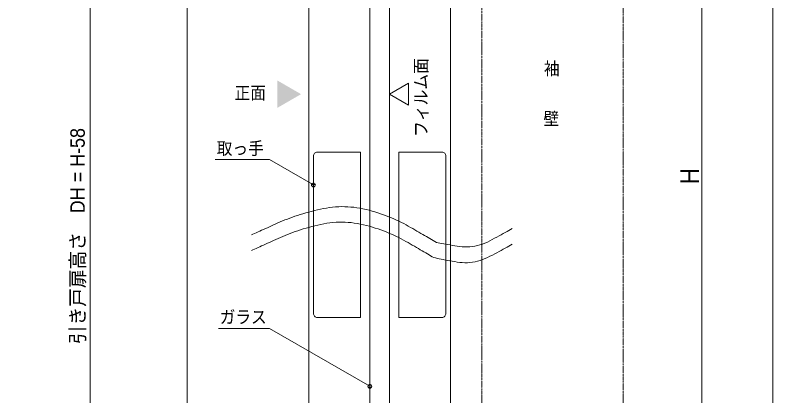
# Model space of a CAD drawing. Units: millimetres, scale not verified. Extents: x -6062 to 6062, y -3045 to 3045.
# Drawn here: x 284 to 2212, y -968 to 0 of the extents above; entities that cross this region are included whole.
import ezdxf
from ezdxf.enums import TextEntityAlignment as Align

# ---------------------------------------------------------------- set-up
doc = ezdxf.new("R2010")
doc.units = ezdxf.units.MM
doc.header["$LTSCALE"] = 20
doc.linetypes.add('DOUBLE_CHAIN1', pattern=[8.8, 5, -1, 0.6, -0.6, 0.6, -1])
for name, color, linetype, lineweight in [('0-0_2寸法-1', 7, 'Continuous', 9), ('0-3_2寸法-3', 7, 'Continuous', 9), ('0-4_3一般', 7, 'Continuous', 9), ('0-5_1図面枠', 7, 'Continuous', 9)]:
    doc.layers.add(name, color=color, linetype=linetype, lineweight=lineweight)
doc.styles.add('ＭＳ ゴシック', font='')
doc.styles.add('ＭＳ Ｐゴシック', font='')
doc.styles.get('ＭＳ ゴシック').set_extended_font_data('MS Gothic')
doc.styles.get('ＭＳ Ｐゴシック').set_extended_font_data('MS PGothic')

# ---------------------------------------------------------------- blocks, each defined once
blk = doc.blocks.new('グループ-37')
at = {"layer": '0-4_3一般'}
for p, q in [((59484, 7524.9), (59484, -30280)), ((60484, -30280), (60484, 7524.9))]:
    blk.add_line(p, q, dxfattribs=at)
blk.add_lwpolyline([(63584, 12724.9), (63584, -35480), (56384, -35480), (56384, 12724.9)], close=True, dxfattribs=at)
blk = doc.blocks.new('グループ-42')
at = {"layer": '0-4_3一般'}
for p, q in [((56614, -7164.3), (56614, -15164.3)), ((63354, -15164.3), (63354, -7164.3))]:
    blk.add_line(p, q, dxfattribs=at)
for points in [[(56814, -15364.3), (59014, -15364.3), (59014, -6964.3), (56814, -6964.3)], [(63154, -6964.3), (60954, -6964.3), (60954, -15364.3), (63154, -15364.3)]]:
    blk.add_lwpolyline(points, dxfattribs=at)
for centre, start, end in [((56814, -7164.3), 135, 180), ((56814, -7164.3), 90, 135), ((63154, -7164.3), 45, 90), ((63154, -7164.3), 0, 45), ((56814, -15164.3), 180, 225), ((56814, -15164.3), 225, 270), ((63154, -15164.3), 270, 315), ((63154, -15164.3), 315, 0)]:
    blk.add_arc(centre, 200, start, end, dxfattribs=at)
blk = doc.blocks.new('グループ-43')
at = {"layer": '0-4_3一般'}
for points in [[(53457.8, -11168.9), (53537.5, -11132.6), (53619.9, -11095.3), (53704.8, -11057), (53792.3, -11017.5), (53882.4, -10977), (53975, -10935.4), (54070.3, -10892.8), (54168.1, -10849.1), (54268.5, -10804.3), (54371.5, -10758.4), (54477, -10711.5), (54585.2, -10663.5), (54695.9, -10614.5), (54809.2, -10564.4), (54925.1, -10513.2), (55043.5, -10461.7), (55164.5, -10411.3), (55288, -10362.1), (55414, -10314.1), (55542.5, -10267.3), (55673.5, -10221.7), (55807.1, -10177.2), (55943.1, -10134), (56081.7, -10091.9), (56222.8, -10051), (56366.5, -10011.3), (56512.6, -9972.8), (56661.3, -9935.5), (56812.5, -9899.4), (56966.2, -9864.4), (57121.9, -9831.4), (57277.7, -9802.9), (57433.3, -9779.4), (57588.8, -9760.8), (57744.2, -9747.1), (57899.4, -9738.3), (58054.6, -9734.4), (58209.5, -9735.4), (58364.4, -9741.3)], [(58364.4, -9741.3), (58519.1, -9752.1), (58673.7, -9767.8), (58828.1, -9788.5), (58982.5, -9814), (59136.6, -9844.4), (59290.7, -9879.8), (59444.4, -9919.7), (59595.9, -9961.9), (59744.8, -10005.6), (59891.1, -10051.1), (60034.9, -10098.2), (60176, -10146.9), (60314.5, -10197.2), (60450.4, -10249.3), (60583.8, -10302.9), (60714.5, -10358.2), (60842.7, -10415.2), (60968.2, -10473.8), (61091.2, -10534), (61211.6, -10595.9), (61329.3, -10659.4), (61444.5, -10724.5), (61557.1, -10789.1), (61667.3, -10852.4), (61774.9, -10914.3), (61880, -10974.8), (61982.6, -11034), (62082.6, -11091.7), (62180.2, -11148.2), (62275.2, -11203.2), (62367.7, -11256.9), (62457.8, -11309.2), (62545.3, -11360.2), (62630.2, -11409.8), (62712.7, -11458), (62792.7, -11504.8), (62870.5, -11549.3), (62958.9, -11568.9), (63051.3, -11588.3)], [(53457.8, -11968.9), (53537.6, -11931.8), (53620, -11893.6), (53705.1, -11854.3), (53792.7, -11813.9), (53883.1, -11772.4), (53976, -11729.8), (54071.5, -11686.1), (54169.7, -11641.2), (54270.5, -11595.3), (54374, -11548.2), (54480, -11500.1), (54588.7, -11450.8), (54700, -11400.4), (54813.9, -11348.9), (54930.5, -11296.3), (55049.6, -11243.8), (55171.3, -11192.6), (55295.6, -11142.6), (55422.4, -11093.8), (55551.8, -11046.3), (55683.8, -10999.9), (55818.3, -10954.7), (55955.4, -10910.8), (56095, -10868.1), (56237.2, -10826.5), (56382, -10786.2), (56529.3, -10747.1), (56679.2, -10709.3), (56831.6, -10672.6), (56986.6, -10637.1), (57142.5, -10605.3), (57298.3, -10578.5), (57453.9, -10556.8), (57609.4, -10540.1), (57764.8, -10528.5), (57920, -10522), (58075.1, -10520.5), (58230.1, -10524.1), (58384.9, -10532.7)], [(58384.9, -10532.7), (58539.6, -10546.4), (58694.2, -10565.2), (58848.6, -10589), (59002.9, -10617.9), (59157, -10651.9), (59311, -10690.9), (59463.2, -10732.7), (59612.7, -10776.2), (59759.6, -10821.5), (59903.9, -10868.4), (60045.5, -10917.1), (60184.5, -10967.5), (60320.8, -11019.6), (60454.5, -11073.5), (60585.6, -11129), (60714, -11186.3), (60839.7, -11245.3), (60962.9, -11306), (61083.4, -11368.4), (61201.2, -11432.5), (61316.4, -11498.3), (61429.1, -11563.6), (61539.1, -11627.4), (61646.7, -11689.9), (61751.6, -11750.9), (61854, -11810.6), (61953.9, -11868.8), (62051.2, -11925.6), (62145.9, -11981.1), (62238.1, -12035.1), (62327.7, -12087.7), (62414.7, -12139), (62499.2, -12188.8), (62581.2, -12237.2), (62660.6, -12284.2), (62740.7, -12322.4), (62830.1, -12343.2), (62923.2, -12363.9), (63020.1, -12384.5)], [(63051.3, -11588.3), (63147.5, -11607.5), (63247.7, -11626.5), (63351.8, -11645.3), (63459.8, -11664), (63571.8, -11682.4), (63687.7, -11700.7), (63807.5, -11718.7), (63931.2, -11736.6), (64058.9, -11754.3), (64189.4, -11770.1), (64319.7, -11778.9), (64449.5, -11780.5), (64578.9, -11774.9), (64707.8, -11762), (64836.2, -11741.8), (64964.2, -11714.4), (65091.7, -11679.7), (65218.7, -11637.7), (65345.3, -11588.5), (65471.4, -11532.1), (65596.9, -11468.9), (65719.2, -11405.2), (65837.7, -11342.9), (65952.3, -11281.9), (66063.1, -11222.3), (66170.1, -11164), (66273.3, -11107.1), (66372.6, -11051.5), (66468, -10997.2), (66559.6, -10944.4), (66647.4, -10892.8), (66731.4, -10842.6), (66731.4, -10842.6)], [(63020.1, -12384.5), (63120.9, -12405.1), (63225.4, -12425.6), (63333.8, -12446.1), (63445.9, -12466.5), (63561.9, -12486.9), (63681.6, -12507.1), (63805.1, -12527.4), (63932.5, -12547.6), (64063, -12566.7), (64193.6, -12579.5), (64323.7, -12585.2), (64453.5, -12583.8), (64582.8, -12575.4), (64711.7, -12559.9), (64840.1, -12537.3), (64968.2, -12507.6), (65095.8, -12470.9), (65223, -12427), (65349.8, -12376.1), (65476.2, -12318.1), (65601.1, -12255.5), (65722.5, -12193.8), (65840.1, -12133.4), (65954, -12074.1), (66064.2, -12016), (66170.7, -11959.1), (66273.4, -11903.4), (66372.4, -11848.8), (66467.7, -11795.5), (66559.3, -11743.4), (66647.2, -11692.4), (66731.4, -11642.6), (66731.4, -11642.6)]]:
    blk.add_lwpolyline(points, dxfattribs=at)
for name in ['グループ-37', 'グループ-42']:
    blk.add_blockref(name, (0, 0), dxfattribs=at)
blk = doc.blocks.new('グループ-44')
at = {"layer": '0-4_3一般', "linetype": 'DOUBLE_CHAIN1'}
blk.add_lwpolyline([(72384, 21724.9), (72384, -38080), (65184, -38080), (65184, 21724.9)], close=True, dxfattribs=at)
blk = doc.blocks.new('グループ-45')
at = {"layer": '0-4_3一般'}
blk.add_line((50184, 21724.9), (50184, -38080), dxfattribs=at)
for name in ['グループ-43', 'グループ-44']:
    blk.add_blockref(name, (0, 0), dxfattribs=at)
blk = doc.blocks.new('グループ-63')
at = {"layer": '0-5_1図面枠'}
blk.add_lwpolyline([(-80000, 55400), (80000, 55400), (80000, -55400), (-80000, -55400)], close=True, dxfattribs=at)
blk = doc.blocks.new('図面枠')
at = {"layer": '0-5_1図面枠'}
blk.add_blockref('グループ-63', (0, 0), dxfattribs=at)

msp = doc.modelspace()

# ---------------------------------------------------------------- linework, layer by layer
at = {"layer": '0-0_2寸法-1'}
for p, q in [((2031.7, 1071.24), (2031.7, -1888.99)), ((475.33, 621.24), (475.33, -1758.99))]:
    msp.add_line(p, q, dxfattribs=at)
at = {"layer": '0-3_2寸法-3'}
for p, q in [((1048.09, -430.39), (1038.31, -430.39)), ((1047.2, -434.39), (1039.2, -434.39)), ((1043.37, -426.39), (1043.03, -426.39)), ((1043.37, -426.39), (1043.03, -426.39)), ((1191.6, -942.24), (1181.8, -942.24)), ((1186.89, -938.24), (1186.51, -938.24)), ((1186.89, -938.24), (1186.51, -938.24)), ((1190.7, -946.24), (1182.7, -946.24))]:
    msp.add_line(p, q, dxfattribs=at)
msp.add_lwpolyline([(1285.3, -172.72), (1285.3, -228.84), (1236.7, -200.78)], close=True, dxfattribs=at)
for points in [[(1043.2, -431.38), (931.7, -367.01), (793.18, -367.01)], [(1186.7, -943.23), (931.7, -796.01), (801.67, -796.01)]]:
    msp.add_lwpolyline(points, dxfattribs=at)
for centre in [(1043.2, -431.38), (1043.2, -431.38), (1186.7, -943.23), (1186.7, -943.23)]:
    msp.add_circle(centre, 5.01, dxfattribs=at)
msp.add_solid([(950.95, -165.71), (1011.7, -200.78), (950.95, -235.85)], dxfattribs=at)

# ---------------------------------------------------------------- block references
at = {"layer": '0-4_3一般', "xscale": 0.05, "yscale": 0.05}
msp.add_blockref('グループ-45', (-1787.5, 0), dxfattribs=at)
at = {"layer": '0-5_1図面枠', "xscale": 0.05, "yscale": 0.05}
msp.add_blockref('図面枠', (-1787.5, 0), dxfattribs=at)

# ---------------------------------------------------------------- texts
at = {"layer": '0-0_2寸法-1', "style": 'ＭＳ Ｐゴシック'}
for s, height, width, p in [('引き戸扉高さ\u3000DH = H-58', 36.69, 0.95, (472.21, -836.31)), ('H', 47.17, 0.9, (2038.77, -429.12))]:
    msp.add_text(s, height=height, rotation=90, dxfattribs=dict(at, width=width)).set_placement(p, align=Align.BOTTOM_LEFT)
at = {"layer": '0-3_2寸法-3', "style": 'ＭＳ ゴシック', "width": 0.9}
msp.add_text('フィルム面', height=32.55, rotation=90, dxfattribs=at).set_placement((1342.9, -309.14), align=Align.BOTTOM_LEFT)
for s, p in [('袖', (1630.01, -161.83)), ('正面', (842.48, -223.56)), ('壁', (1628.57, -289.12)), ('取っ手', (797.04, -364.61)), ('ガラス', (804.51, -793.24))]:
    msp.add_text(s, height=32.55, dxfattribs=at).set_placement(p, align=Align.BOTTOM_LEFT)

doc.saveas('drawing.dxf')
